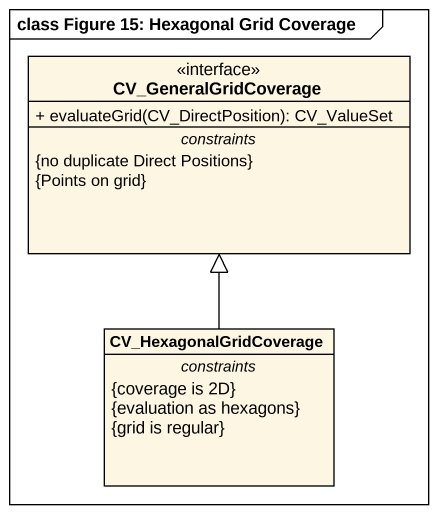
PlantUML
@startuml
mainframe class Figure 15: Hexagonal Grid Coverage
hide circle
hide empty members
skinparam classAttributeIconSize 0
class CV_GeneralGridCoverage <<interface>> {
  + evaluateGrid(CV_DirectPosition): CV_ValueSet
  -- constraints --
  {no duplicate Direct Positions}
  {Points on grid}
}
class CV_HexagonalGridCoverage {
  -- constraints --
  {coverage is 2D}
  {evaluation as hexagons}
  {grid is regular}
}
CV_HexagonalGridCoverage -up-|> CV_GeneralGridCoverage
@enduml
